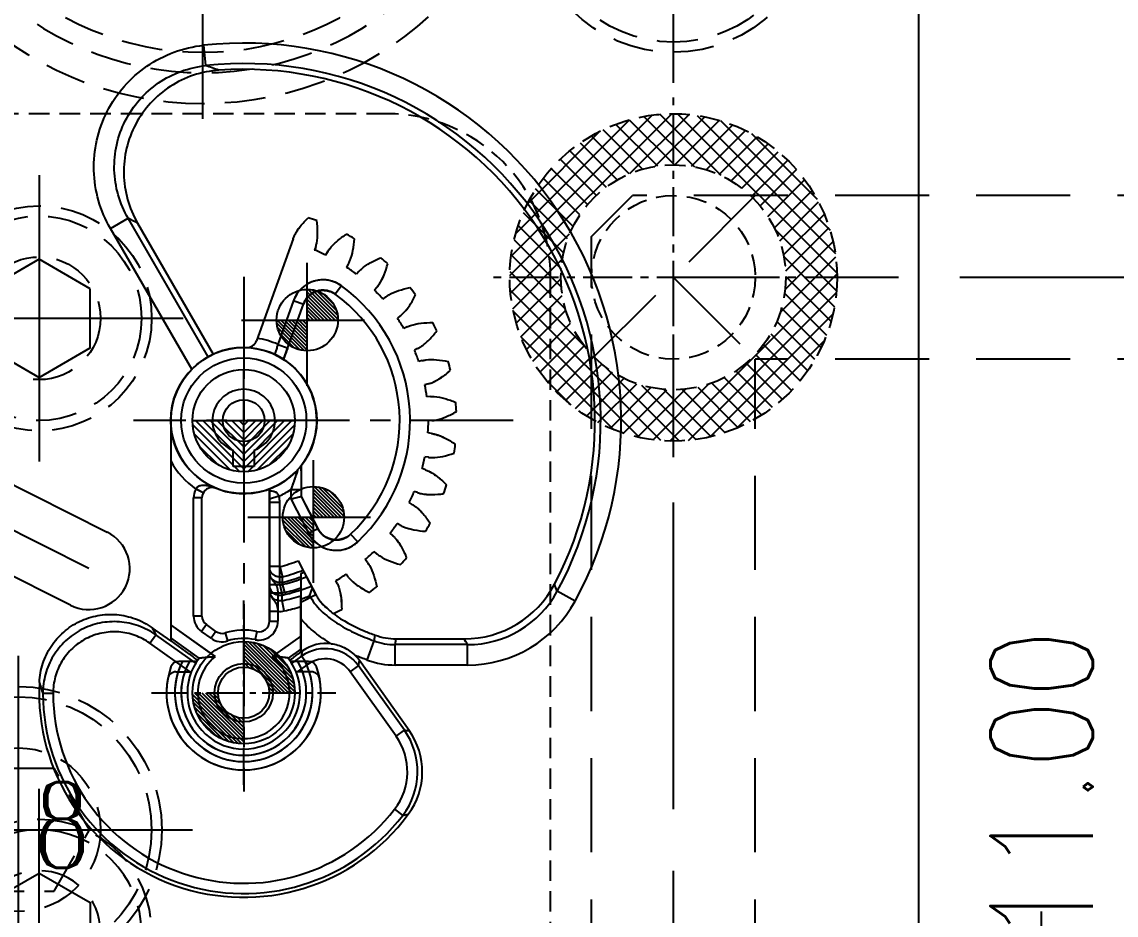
# Model space of a CAD drawing. Header units: millimetres. Extents: x 30214 to 31354, y -22640 to -21834.
# Drawn here: x 30807.9 to 30861.4, y -22112 to -22068.3 of the extents above; entities that cross this region are included whole.
import ezdxf

# ---------------------------------------------------------------- set-up
doc = ezdxf.new("R2010")
doc.units = ezdxf.units.MM
doc.header["$LTSCALE"] = 8
for name, pattern in [('CENTER', [2, 1.25, -0.25, 0.25, -0.25]), ('CENTER2', [1.125, 0.75, -0.125, 0.125, -0.125]), ('HIDDEN', [0.375, 0.25, -0.125]), ('HIDDEN2', [0.1875, 0.125, -0.0625])]:
    doc.linetypes.add(name, pattern=pattern)
doc.layers.get('DEFPOINTS').update_dxf_attribs({"color": 6})
for name, color, linetype in [('Cav-cor', 30, 'Continuous'), ('CL', 1, 'Continuous'), ('PIN', 5, 'Continuous'), ('PRODUCT', 1, 'Continuous'), ('SCREW', 52, 'HIDDEN'), ('SP', 3, 'Continuous'), ('WT', 4, 'Continuous')]:
    doc.layers.add(name, color=color, linetype=linetype)
doc.layers.add('dim', color=3, linetype='Continuous', lineweight=15)
doc.styles.add('ROMANC', font='RomanC.ttf', dxfattribs={"width": 0.8, "height": 7})
doc.styles.get("Standard").update_dxf_attribs({"font": 'txt.shx', "width": 0.8, "bigfont": 'chineset.shx'})
doc.dimstyles.new('副本副本ISO-25', dxfattribs={"dimtxt": 5, "dimasz": 4, "dimexe": 0.1, "dimexo": 0.1, "dimgap": 0.1, "dimtad": 0, "dimzin": 1, "dimdsep": 46, "dimtxsty": 'Standard', "dimcen": 0, "dimclrd": 3, "dimclre": 3, "dimclrt": 3, "dimadec": 1, "dimazin": 0, "dimtfac": 1, "dimtofl": 0, "dimtmove": 0, "dimatfit": 0, "dimfxl": 0, "dimarcsym": 0})

# ---------------------------------------------------------------- blocks, each defined once
blk = doc.blocks.new('20160815.113319')
at = {"layer": 'CL', "color": 6, "linetype": 'CENTER', "ltscale": 0.5}
for p, q in [((0, 7.034), (0, -18.124)), ((13.175, 0), (-5.394, 0))]:
    blk.add_line(p, q, dxfattribs=at)
at = {"layer": 'PRODUCT'}
for p, q in [((2.409, 8.88), (0.62, 3.905)), ((3.521, 8.501), (3.467, 8.334)), ((4.096, 8.24), (4.005, 8.09)), ((5.112, 7.651), (5.027, 7.498)), ((5.624, 7.282), (5.507, 7.153)), ((4.771, 6.588), (4.473, 6.175)), ((6.506, 6.506), (6.393, 6.373)), ((4.473, 6.175), (4.473, 6.173)), ((6.937, 6.045), (6.796, 5.941)), ((2.437, 5.867), (1.667, 3.724)), ((1.946, 2.993), (2.917, 5.693)), ((2.437, 5.867), (2.917, 5.695)), ((7.651, 5.112), (7.513, 5.003)), ((7.983, 4.576), (7.825, 4.501)), ((1.667, 3.724), (2.146, 3.552)), ((8.501, 3.521), (8.345, 3.442)), ((8.722, 2.93), (8.552, 2.888)), ((9.025, 1.795), (8.856, 1.747)), ((9.126, 1.172), (8.952, 1.164)), ((-3.57, 0), (-3.57, -10.763)), ((9.201, 0), (9.027, -0.014)), ((9.18, -0.631), (9.007, -0.605)), ((-0.51, -2.244), (-0.51, -1.442)), ((0.51, -1.442), (0.51, -2.244)), ((9.025, -1.795), (8.851, -1.775)), ((0.51, -2.244), (-0.51, -2.244)), ((2.816, -3.705), (2.816, -2.195)), ((8.88, -2.409), (8.716, -2.35)), ((-1.978, -3.539), (-2.337, -3.344)), ((1.259, -9.81), (1.259, -3.341)), ((1.72, -3.7), (1.259, -3.847)), ((2.305, -3.367), (2.814, -3.367)), ((2.305, -3.367), (2.305, -3.828)), ((2.814, -3.705), (2.816, -3.705)), ((3.619, -5.275), (2.816, -3.705)), ((8.501, -3.521), (8.334, -3.467)), ((-2.04, -3.782), (-2.448, -3.782)), ((-2.448, -9.558), (-2.448, -3.782)), ((-2.04, -9.558), (-2.04, -3.782)), ((1.769, -4.011), (1.259, -4.011)), ((1.769, -7.139), (1.769, -4.011)), ((2.305, -3.828), (3.165, -5.509)), ((8.24, -4.096), (8.09, -4.005)), ((3.165, -5.509), (3.618, -5.277)), ((7.651, -5.112), (7.498, -5.027)), ((5.223, -5.555), (5.224, -5.552)), ((5.572, -5.926), (5.223, -5.555)), ((7.282, -5.624), (7.153, -5.507)), ((6.506, -6.506), (6.373, -6.393)), ((3.521, -8.501), (2.677, -6.851)), ((6.045, -6.937), (5.941, -6.796)), ((1.769, -7.139), (1.259, -7.139)), ((1.769, -7.139), (1.891, -7.633)), ((2.789, -7.469), (2.789, -11.274)), ((2.005, -8.402), (1.887, -7.907)), ((4.576, -7.983), (4.501, -7.825)), ((5.112, -7.651), (5.003, -7.513)), ((1.259, -8.425), (1.667, -8.425)), ((1.667, -8.425), (1.667, -9.81)), ((-2.04, -9.558), (-2.448, -9.558)), ((-1.388, -11.537), (-3.57, -9.986)), ((-1.825, -9.974), (-2.062, -10.306)), ((-1.356, -10.308), (-1.825, -9.974)), ((1.259, -9.81), (1.667, -9.81)), ((-2.17, -11.606), (-3.57, -10.611)), ((-1.592, -10.64), (-2.062, -10.306)), ((-1.356, -10.308), (-1.592, -10.64)), ((-0.909, -10.379), (-0.788, -10.768)), ((0.642, -10.309), (0.556, -10.708)), ((2.789, -10.541), (1.388, -11.537)), ((-3.57, -10.763), (-2.66, -11.41)), ((2.789, -11.166), (2.17, -11.606)), ((2.66, -11.41), (2.851, -11.274)), ((2.789, -11.274), (2.851, -11.274)), ((-2.29, -11.771), (-3.173, -11.771)), ((3.173, -11.771), (2.29, -11.771))]:
    blk.add_line(p, q, dxfattribs=at)
for points in [[(-2.17, -11.606), (-2.171, -11.606), (-2.171, -11.607)], [(2.171, -11.607), (2.171, -11.606), (2.17, -11.606)]]:
    blk.add_lwpolyline(points, dxfattribs=at)
for centre, radius in [((0, 0), 3.57), ((0, 0), 3.06), ((0, 0), 1.02), ((0, -13.301), 1.428)]:
    blk.add_circle(centre, radius, dxfattribs=at)
for centre, radius, start, end in [((0, 0), 10.404, 69.9188, 72.4018), ((0, 0), 10.404, 58.6688, 61.1518), ((0, 0), 9.027, 63.6598, 67.4109), ((0, 0), 9.027, 52.4098, 56.1609), ((0, 0), 10.404, 47.4188, 49.9018), ((0, 0), 8.134, 313.2359, 54.0847), ((0, 0), 10.404, 36.1688, 38.6518), ((0, 0), 7.623, 313.2521, 54.0686), ((0, 0), 9.027, 41.1598, 44.9109), ((0, 0), 9.027, 29.9098, 33.6609), ((0, 0), 10.404, 24.9188, 27.4018), ((0.14, 4.078), 0.51, 268.0324, 340.2197), ((0, 0), 4.08, 65.8913, 80.6408), ((0, 0), 9.027, 18.6598, 22.4109), ((0, 0), 10.404, 13.6688, 16.1518), ((0, 0), 9.027, 7.4098, 11.1609), ((0, 0), 1.53, 289.4712, 250.5288), ((0, 0), 10.404, 2.4188, 4.9018), ((0, 0), 9.027, 356.1598, 359.9109), ((0, 0), 10.404, 351.1688, 353.6518), ((0, 0), 4.08, 208.9549, 235.0568), ((0, 0), 9.027, 344.9098, 348.6609), ((0, 0), 10.404, 339.9188, 342.4018), ((-1.53, -3.782), 0.918, 151.5163, 180), ((-1.53, -3.782), 0.51, 67.9757, 180), ((0, 0), 4.08, 294.9386, 304.398), ((0.749, -4.011), 1.02, 0, 17.7579), ((0, 0), 9.027, 333.6598, 337.4109), ((0, 0), 9.027, 322.4098, 326.1609), ((0, 0), 10.404, 328.6688, 331.1518), ((0, 0), 9.027, 311.1598, 314.9109), ((0, 0), 7.355, 283.9167, 291.3414), ((0, 0), 10.404, 317.4188, 319.9018), ((0, 0), 7.864, 283.9166, 291.7155), ((0, 0), 7.973, 290.4761, 291.7889), ((0, 0), 8.129, 283.4239, 290.065), ((0, 0), 9.027, 299.9098, 303.6609), ((0, 0), 8.638, 283.4239, 288.8358), ((0, 0), 10.404, 306.1688, 308.6518), ((-1.53, -9.558), 0.918, 180, 234.5954), ((-1.53, -9.558), 0.51, 180, 234.5954), ((0, 0), 10.404, 294.9188, 297.4018), ((0.749, -9.81), 0.918, 257.8905, 0), ((0.749, -9.81), 0.51, 257.8905, 0), ((-1.06, -9.892), 0.918, 234.5954, 287.2758), ((-1.06, -9.892), 0.51, 234.5954, 287.2758), ((0, -13.301), 3.06, 77.8905, 107.2758), ((0, -13.301), 2.652, 77.8905, 107.2758), ((0, -13.301), 2.754, 142.0366, 37.9634), ((0, -13.301), 2.244, 128.1934, 51.8066), ((0, -13.301), 3.774, 160.5288, 19.4712), ((-3.173, -12.179), 0.408, 90, 160.5288), ((0, -13.301), 3.366, 152.9639, 27.0361), ((0, -13.301), 3.06, 149.9989, 30.0003), ((3.173, -12.179), 0.408, 19.4712, 90)]:
    blk.add_arc(centre, radius, start, end, dxfattribs=at)
for points, start_tangent, end_tangent in [([(2.409, 8.88), (2.478, 9.044), (2.765, 9.491), (3.146, 9.917)], (0.338414, 0.940997), (0.710817, 0.703377)), ([(3.521, 8.501), (3.567, 8.672), (3.613, 9.201), (3.572, 9.772)], (0.307341, 0.951599), (-0.132639, 0.991164)), ([(4.096, 8.24), (4.194, 8.387), (4.563, 8.769), (5.02, 9.113)], (0.515491, 0.856895), (0.834381, 0.551188)), ([(5.112, 7.651), (5.19, 7.81), (5.339, 8.32), (5.41, 8.887)], (0.487084, 0.873355), (0.063276, 0.997996)), ([(5.624, 7.282), (5.75, 7.407), (6.186, 7.711), (6.701, 7.958)], (0.672758, 0.739863), (0.92588, 0.377817)), ([(6.506, 6.506), (6.614, 6.647), (6.86, 7.118), (7.04, 7.661)], (0.648108, 0.761549), (0.25676, 0.966475)), ([(4.771, 6.588), (4.646, 6.669), (4.485, 6.751), (4.29, 6.821), (4.068, 6.866), (3.826, 6.878), (3.576, 6.849), (3.331, 6.779), (3.102, 6.669), (2.899, 6.526), (2.729, 6.362), (2.597, 6.188), (2.502, 6.02), (2.437, 5.867)], (-0.809887, 0.586586), (-0.338409, -0.940999)), ([(6.937, 6.045), (7.085, 6.143), (7.572, 6.356), (8.125, 6.498)], (0.804171, 0.594398), (0.981798, 0.189927)), ([(4.473, 6.175), (4.389, 6.23), (4.281, 6.285), (4.152, 6.332), (4.003, 6.362), (3.842, 6.37), (3.675, 6.351), (3.512, 6.304), (3.359, 6.231), (3.224, 6.135), (3.111, 6.025), (3.023, 5.91), (2.959, 5.797), (2.917, 5.695)], (-0.808825, 0.58805), (-0.336709, -0.941609)), ([(2.917, 5.693), (3.021, 5.902), (3.172, 6.085), (3.358, 6.226), (3.575, 6.322), (3.809, 6.365), (4.043, 6.353), (4.27, 6.287), (4.473, 6.173)], (0.338414, 0.940997), (0.80972, -0.586816)), ([(7.651, 5.112), (7.784, 5.229), (8.117, 5.643), (8.399, 6.14)], (0.784225, 0.620476), (0.440376, 0.897813)), ([(2.917, 5.695), (2.917, 5.693)], (0.294912, -0.955524), (0.294777, -0.955566)), ([(7.983, 4.576), (8.147, 4.643), (8.666, 4.756), (9.237, 4.788)], (0.90468, 0.426091), (0.999986, -0.005262)), ([(8.501, 3.521), (8.654, 3.61), (9.061, 3.951), (9.435, 4.384)], (0.890205, 0.455559), (0.607069, 0.794649)), ([(1.667, 3.724), (1.64, 3.631), (1.611, 3.534), (1.581, 3.441), (1.553, 3.363), (1.529, 3.304), (1.509, 3.267), (1.494, 3.25), (1.483, 3.247)], (-0.267224, -0.963634), (-0.909629, 0.415422)), ([(2.146, 3.552), (2.079, 3.37), (2.008, 3.181), (1.937, 2.999)], (-0.338446, -0.940986), (-0.373109, -0.927787)), ([(8.722, 2.93), (8.896, 2.964), (9.427, 2.974), (9.993, 2.894)], (0.970423, 0.241409), (0.979745, -0.200248)), ([(9.025, 1.795), (9.192, 1.852), (9.658, 2.108), (10.109, 2.459)], (0.961976, 0.273135), (0.750433, 0.660947)), ([(9.126, 1.172), (9.304, 1.172), (9.827, 1.078), (10.366, 0.889)], (0.998874, 0.047451), (0.921853, -0.387539)), ([(9.201, 0), (9.377, 0.023), (9.884, 0.183), (10.395, 0.439)], (0.996778, 0.080215), (0.864958, 0.501845)), ([(9.18, -0.631), (9.354, -0.666), (9.848, -0.86), (10.34, -1.15)], (0.988938, -0.148332), (0.828535, -0.559937)), ([(9.025, -1.795), (9.201, -1.807), (9.73, -1.749), (10.281, -1.597)], (0.993274, -0.115788), (0.946243, 0.323457)), ([(2.627, -2.418), (2.631, -2.421), (2.624, -2.453), (2.605, -2.514), (2.576, -2.603), (2.536, -2.719), (2.487, -2.857), (2.43, -3.017), (2.366, -3.194), (2.305, -3.367)], (0.676695, 0.736263), (-0.333162, -0.94287)), ([(2.787, -2.231), (2.794, -2.348), (2.8, -2.496), (2.806, -2.675), (2.81, -2.886), (2.813, -3.125), (2.814, -3.367)], (0.070271, -0.997528), (-0.000048, -1)), ([(8.88, -2.409), (9.044, -2.478), (9.491, -2.765), (9.917, -3.146)], (0.940997, -0.338414), (0.703377, -0.710817)), ([(-2.337, -3.344), (-2.291, -3.271), (-2.223, -3.214), (-2.138, -3.177), (-2.038, -3.158), (-1.923, -3.157), (-1.795, -3.172), (-1.655, -3.203), (-1.503, -3.249), (-1.339, -3.309)], (0.394253, 0.919002), (0.927043, -0.374956)), ([(1.72, -3.7), (1.694, -3.625), (1.645, -3.561), (1.576, -3.512), (1.487, -3.476), (1.38, -3.455), (1.259, -3.446)], (-0.188308, 0.98211), (-0.999776, 0.021181)), ([(2.305, -3.828), (2.455, -3.792), (2.593, -3.759), (2.706, -3.732), (2.782, -3.713), (2.814, -3.705)], (0.972164, 0.234302), (0.972164, 0.234302)), ([(8.501, -3.521), (8.672, -3.567), (9.201, -3.613), (9.772, -3.572)], (0.951599, -0.307341), (0.991164, 0.132639)), ([(8.24, -4.096), (8.387, -4.194), (8.769, -4.563), (9.113, -5.02)], (0.856895, -0.515491), (0.551188, -0.834381)), ([(3.618, -5.277), (3.619, -5.275)], (0.170753, 0.985314), (0.170614, 0.985338)), ([(3.618, -5.277), (3.668, -5.364), (3.739, -5.461), (3.833, -5.562), (3.952, -5.656), (4.092, -5.737), (4.249, -5.795), (4.416, -5.828), (4.585, -5.832), (4.749, -5.808), (4.9, -5.761), (5.03, -5.698), (5.139, -5.626), (5.223, -5.555)], (0.453949, -0.891028), (0.727299, 0.686321)), ([(5.224, -5.552), (5.035, -5.692), (4.818, -5.787), (4.586, -5.828), (4.348, -5.814), (4.12, -5.746), (3.918, -5.628), (3.748, -5.468), (3.619, -5.275)], (-0.728346, -0.685209), (-0.455559, 0.890205)), ([(7.651, -5.112), (7.81, -5.19), (8.32, -5.339), (8.887, -5.41)], (0.873355, -0.487084), (0.997996, -0.063276)), ([(3.165, -5.509), (3.24, -5.639), (3.346, -5.785), (3.487, -5.935), (3.665, -6.076), (3.875, -6.196), (4.111, -6.284), (4.361, -6.333), (4.616, -6.339), (4.861, -6.304), (5.087, -6.234), (5.283, -6.14), (5.445, -6.033), (5.572, -5.926)], (0.455561, -0.890205), (0.728536, 0.685007)), ([(7.282, -5.624), (7.407, -5.75), (7.711, -6.186), (7.958, -6.701)], (0.739863, -0.672758), (0.377817, -0.92588)), ([(6.045, -6.937), (6.143, -7.085), (6.356, -7.572), (6.498, -8.125)], (0.594398, -0.804171), (0.189927, -0.981798)), ([(6.506, -6.506), (6.647, -6.614), (7.118, -6.86), (7.661, -7.04)], (0.761549, -0.648108), (0.966475, -0.25676)), ([(1.891, -7.633), (1.739, -7.647), (1.588, -7.615), (1.455, -7.54), (1.349, -7.428), (1.282, -7.291), (1.259, -7.139)], (-0.97081, -0.23985), (0, 1)), ([(1.259, -7.409), (1.284, -7.577), (1.355, -7.734), (1.45, -7.86), (1.535, -7.961), (1.595, -8.061), (1.632, -8.172), (1.654, -8.296), (1.667, -8.425)], (0.000003, -1), (0.078968, -0.996877)), ([(1.887, -7.907), (1.831, -7.917), (1.765, -7.921), (1.693, -7.915), (1.617, -7.898), (1.541, -7.867), (1.468, -7.822), (1.403, -7.766), (1.349, -7.699), (1.307, -7.625), (1.279, -7.549), (1.264, -7.478), (1.259, -7.409)], (-0.972527, -0.23279), (-0.000003, 1)), ([(1.887, -7.907), (1.889, -7.816), (1.89, -7.725), (1.891, -7.633)], (0.015037, 0.999887), (0.016099, 0.99987)), ([(4.576, -7.983), (4.643, -8.147), (4.756, -8.666), (4.788, -9.237)], (0.426091, -0.90468), (-0.005262, -0.999986)), ([(5.112, -7.651), (5.229, -7.784), (5.643, -8.117), (6.14, -8.399)], (0.620476, -0.784225), (0.897813, -0.440376)), ([(2.005, -8.402), (1.906, -8.421), (1.792, -8.43), (1.667, -8.425)], (-0.972679, -0.232154), (-0.994972, 0.100155)), ([(3.521, -8.501), (3.61, -8.654), (3.951, -9.061), (4.384, -9.435)], (0.455559, -0.890205), (0.794649, -0.607069)), ([(-2.26, -11.727), (-2.276, -11.706), (-2.331, -11.658), (-2.419, -11.588), (-2.533, -11.502), (-2.66, -11.41)], (0.571409, 0.820665), (-0.815081, 0.579347)), ([(-2.17, -11.606), (-2.13, -11.6), (-2.046, -11.589), (-1.934, -11.575), (-1.805, -11.562), (-1.667, -11.551), (-1.526, -11.542), (-1.388, -11.537)], (0.996992, -0.077511), (0.999825, 0.018727)), ([(2.17, -11.606), (2.13, -11.6), (2.046, -11.589), (1.934, -11.575), (1.805, -11.562), (1.667, -11.551), (1.526, -11.542), (1.388, -11.537)], (-0.996992, -0.077511), (-0.999825, 0.018727)), ([(2.66, -11.41), (2.533, -11.502), (2.419, -11.588), (2.331, -11.658), (2.276, -11.706), (2.259, -11.725)], (-0.815081, -0.579347), (0.194635, -0.980876)), ([(2.259, -11.725), (2.26, -11.727)], (0.194635, -0.980876), (0.571409, -0.820665))]:
    blk.add_spline(points, degree=3, dxfattribs=dict(at, start_tangent=start_tangent, end_tangent=end_tangent))
blk = doc.blocks.new('cb_8')
at = {"linetype": 'HIDDEN'}
blk.add_circle((0, 0), 7, dxfattribs=at)
at = {"layer": 'SCREW', "linetype": 'CENTER2', "ltscale": 5}
for p, q in [((0, -8.5), (0, 8.5)), ((-8.5, 0), (8.5, 0))]:
    blk.add_line(p, q, dxfattribs=at)
at = {"layer": 'SCREW'}
blk.add_lwpolyline([(-1.732, 3), (-3.464, 0), (-1.732, -3), (1.732, -3), (3.464, 0), (1.732, 3)], close=True, dxfattribs=at)
for radius in [6.5, 4]:
    blk.add_circle((0, 0), radius, dxfattribs=at)
at = {"layer": 'dim', "style": 'ROMANC', "width": 0.8}
blk.add_text('M 8', height=4.1865, dxfattribs=at).set_placement((-5.202, -1.858))
blk = doc.blocks.new('20100512.182342')
at = {"linetype": 'HIDDEN'}
blk.add_circle((0, 0), 5.5, dxfattribs=at)
at = {"layer": 'SCREW', "linetype": 'CENTER', "ltscale": 5}
for p, q in [((0, -7.042), (0, 7.042)), ((-7, 0), (7, 0))]:
    blk.add_line(p, q, dxfattribs=at)
at = {"layer": 'SCREW', "linetype": 'Continuous'}
blk.add_lwpolyline([(-1.443, 2.5), (-2.887, 0), (-1.443, -2.5), (1.443, -2.5), (2.887, 0), (1.443, 2.5)], close=True, dxfattribs=at)
at = {"layer": 'SCREW'}
for radius in [5, 3]:
    blk.add_circle((0, 0), radius, dxfattribs=at)
blk = doc.blocks.new('20160826.095208')
at = {"layer": 'SP', "linetype": 'CENTER'}
for p, q in [((0, -17.25), (0, 17.25)), ((-17.25, 0), (17.25, 0))]:
    blk.add_line(p, q, dxfattribs=at)
at = {"layer": 'SP', "linetype": 'HIDDEN'}
for radius in [16.5, 15, 14]:
    blk.add_circle((0, 0), radius, dxfattribs=at)
at = {"layer": 'SP'}
for s, p in [('S', (-5.456, 1.995)), ('P', (3.888, -6.392))]:
    blk.add_text(s, height=4.111, dxfattribs=at).set_placement(p)
at = {"layer": 'SP', "color": 6, "insert": (-1.275, -8.844), "char_height": 3.2812, "attachment_point": 5}
blk.add_mtext('Ø30.00', dxfattribs=at)
blk = doc.blocks.new('20150513.114820')
at = {"layer": 'WT', "linetype": 'Continuous'}
h = blk.add_hatch(dxfattribs=at)
h.set_pattern_fill('ANSI37', color=125, scale=5, angle=270, style=0)
h.set_pattern_definition([(315, (23425.0146, -23957.4168), (0.441941738, 0.441941738), []), (45, (23425.0146, -23957.4168), (-0.441941738, 0.441941738), [])])
h.paths.add_polyline_path([(8, 0), (5.5, 0, 1), (-5.5, 0), (-8, 0, -1)])
h.paths.add_polyline_path([(-8, 0), (-5.5, 0, 0.414214), (0, -5.5, 0.414214), (5.5, 0), (8, 0, -0.414214), (0, -8, -0.414214)])
at = {"layer": 'WT', "color": 125, "linetype": 'CENTER2', "ltscale": 0.4}
for p, q in [((0, 8.788), (0, -8.788)), ((8.788, 0), (-8.788, 0))]:
    blk.add_line(p, q, dxfattribs=at)
at = {"layer": 'WT', "color": 125, "linetype": 'HIDDEN2'}
for radius in [8, 5.5, 4]:
    blk.add_circle((0, 0), radius, dxfattribs=at)
blk = doc.blocks.new('*D27499')
at = {"layer": 'DEFPOINTS', "color": 0}
for p in [(30851.766, -22119.813), (30857.763, -22119.813), (30843.766, -22130.813)]:
    blk.add_point(p, dxfattribs=at)
at = {"layer": 'dim', "color": 3, "lineweight": -2}
for p, q in [((30857.763, -22115.813), (30857.763, -22111.813)), ((30851.866, -22119.813), (30857.863, -22119.813)), ((30843.866, -22130.813), (30857.863, -22130.813)), ((30857.763, -22134.813), (30857.763, -22138.813))]:
    blk.add_line(p, q, dxfattribs=at)
at = {"layer": 'dim', "color": 3}
for points in [[(30857.096, -22115.813), (30858.429, -22115.813), (30857.763, -22119.813)], [(30858.429, -22134.813), (30857.096, -22134.813), (30857.763, -22130.813)]]:
    blk.add_solid(points, dxfattribs=at)
at = {"layer": 'dim', "color": 3, "insert": (30857.763, -22105.713), "char_height": 5, "attachment_point": 5, "rotation": 90}
blk.add_mtext('11.00', dxfattribs=at)

msp = doc.modelspace()

# ---------------------------------------------------------------- hatches: boundary and pattern name
at = {"layer": 'PIN', "linetype": 'Continuous'}
h = msp.add_hatch(dxfattribs=at)
h.set_pattern_fill('ANSI31', color=3, angle=90, style=0)
h.set_pattern_definition([(135, (31027.15472, -22097.13964), (-0.08838835, -0.08838835), [])])
h.paths.add_polyline_path([(30821.873, -22082.9), (30820.373, -22082.9, 0.414214), (30821.873, -22084.4)])
h.paths.add_polyline_path([(30821.873, -22081.4), (30821.873, -22082.9), (30823.373, -22082.9, 0.414214)])
h = msp.add_hatch(dxfattribs=at)
h.set_pattern_fill('ANSI31', color=4, scale=2, angle=90, style=0)
h.set_pattern_definition([(135, (31024.04823, -22102.05306), (-0.1767767, -0.1767767), [])])
h.paths.add_polyline_path([(30818.766, -22087.813), (30816.266, -22087.813, 0.414214), (30818.766, -22090.313)])
h = msp.add_hatch(dxfattribs=at)
h.set_pattern_fill('ANSI31', color=4, scale=2, angle=90, style=0)
h.set_pattern_definition([(45, (30613.48418, -22102.05306), (0.1767767, -0.1767767), [])])
h.paths.add_polyline_path([(30818.766, -22087.813), (30821.266, -22087.813, -0.414214), (30818.766, -22090.313)])
h = msp.add_hatch(dxfattribs=at)
h.set_pattern_fill('ANSI31', color=3, angle=90, style=0)
h.set_pattern_definition([(135, (31027.45457, -22106.7753), (-0.08838835, -0.08838835), [])])
h.paths.add_polyline_path([(30822.173, -22092.536), (30820.673, -22092.536, 0.414214), (30822.173, -22094.036)])
h.paths.add_polyline_path([(30822.173, -22091.036), (30822.173, -22092.536), (30823.673, -22092.536, 0.414214)])
h = msp.add_hatch(dxfattribs=at)
h.set_pattern_fill('ANSI31', color=135, angle=90, style=0)
h.set_pattern_definition([(135, (30584.05701, -22406.74266), (-0.088388348, -0.088388348), [])])
h.paths.add_polyline_path([(30818.766, -22098.614), (30818.766, -22099.864, -0.414214), (30820.016, -22101.114), (30821.266, -22101.114, 0.414214)])
h.paths.add_polyline_path([(30818.766, -22103.614), (30818.766, -22102.364, -0.414214), (30817.516, -22101.114), (30816.266, -22101.114, 0.414214)])

# ---------------------------------------------------------------- linework, layer by layer
at = {"linetype": 'HIDDEN2'}
msp.add_lwpolyline([(30791.766, -22122.813), (30825.766, -22122.813, 0.414214), (30833.766, -22114.813), (30833.766, -22080.813, 0.414214), (30825.766, -22072.813), (30791.766, -22072.813, 0.414214), (30783.766, -22080.813), (30783.766, -22114.813, 0.414214)], format="xyb", close=True, dxfattribs=at)
at = {"layer": 'Cav-cor', "color": 241}
for p, q in [((30851.766, -22122.813), (30851.766, -22058.813)), ((30816.799, -22069.47), (30816.906, -22070.462)), ((30812.249, -22078.423), (30813.114, -22077.924)), ((30817.024, -22084.697), (30813.114, -22077.924)), ((30816.224, -22085.307), (30812.249, -22078.423)), ((30813.579, -22078.165), (30817.276, -22084.569)), ((30821.176, -22078.933), (30819.386, -22083.908)), ((30822.287, -22079.312), (30822.234, -22079.479)), ((30822.862, -22079.574), (30822.771, -22079.724)), ((30823.878, -22080.163), (30823.793, -22080.315)), ((30824.391, -22080.531), (30824.273, -22080.66)), ((30823.537, -22081.226), (30823.239, -22081.638)), ((30825.273, -22081.307), (30825.159, -22081.44)), ((30823.239, -22081.638), (30823.24, -22081.641)), ((30825.703, -22081.768), (30825.562, -22081.872)), ((30821.203, -22081.946), (30820.433, -22084.089)), ((30820.712, -22084.821), (30821.683, -22082.121)), ((30821.203, -22081.946), (30821.683, -22082.118)), ((30826.417, -22082.701), (30826.28, -22082.81)), ((30826.749, -22083.238), (30826.591, -22083.312)), ((30820.433, -22084.089), (30820.912, -22084.262)), ((30827.267, -22084.292), (30827.111, -22084.372)), ((30827.489, -22084.883), (30827.319, -22084.925)), ((30827.791, -22086.018), (30827.622, -22086.066)), ((30827.893, -22086.641), (30827.718, -22086.649)), ((30815.196, -22087.813), (30815.196, -22098.577)), ((30827.968, -22087.813), (30827.793, -22087.827)), ((30802.916, -22088.65), (30812.094, -22093.263)), ((30827.946, -22088.444), (30827.773, -22088.418)), ((30818.256, -22090.057), (30818.256, -22089.256)), ((30819.276, -22089.256), (30819.276, -22090.057)), ((30827.791, -22089.608), (30827.617, -22089.588)), ((30819.276, -22090.057), (30818.256, -22090.057)), ((30821.582, -22091.518), (30821.582, -22090.008)), ((30827.647, -22090.223), (30827.482, -22090.163)), ((30811.196, -22095.05), (30802.766, -22090.813)), ((30816.788, -22091.352), (30816.429, -22091.158)), ((30820.025, -22091.154), (30820.025, -22097.624)), ((30821.071, -22091.18), (30821.58, -22091.18)), ((30821.071, -22091.18), (30821.071, -22091.641)), ((30827.267, -22091.335), (30827.101, -22091.281)), ((30816.726, -22091.596), (30816.318, -22091.596)), ((30816.318, -22097.371), (30816.318, -22091.596)), ((30816.726, -22097.371), (30816.726, -22091.596)), ((30820.487, -22091.513), (30820.025, -22091.661)), ((30820.535, -22091.824), (30820.025, -22091.824)), ((30820.535, -22095.849), (30820.535, -22091.824)), ((30821.071, -22091.641), (30821.58, -22091.519)), ((30821.071, -22091.641), (30821.931, -22093.322)), ((30821.58, -22091.519), (30821.582, -22091.518)), ((30821.58, -22091.519), (30822.385, -22093.09)), ((30827.006, -22091.909), (30826.856, -22091.819)), ((30826.417, -22092.925), (30826.264, -22092.84)), ((30810.298, -22096.837), (30802.828, -22093.083)), ((30821.931, -22093.322), (30822.385, -22093.09)), ((30823.989, -22093.368), (30823.99, -22093.366)), ((30824.338, -22093.739), (30823.989, -22093.368)), ((30826.049, -22093.438), (30825.919, -22093.32)), ((30824.811, -22094.75), (30824.707, -22094.61)), ((30825.273, -22094.32), (30825.139, -22094.206)), ((30821.842, -22095.444), (30822.287, -22096.314)), ((30823.342, -22095.796), (30823.267, -22095.638)), ((30823.878, -22095.464), (30823.77, -22095.327)), ((30820.535, -22095.849), (30820.025, -22095.849)), ((30820.535, -22095.849), (30820.645, -22096.346)), ((30834.969, -22096.636), (30834.092, -22096.158)), ((30820.641, -22096.618), (30820.645, -22096.346)), ((30820.747, -22097.116), (30820.641, -22096.618)), ((30821.555, -22096.689), (30822.287, -22096.314)), ((30821.555, -22099.132), (30821.555, -22096.372)), ((30822.037, -22096.443), (30821.99, -22096.352)), ((30820.025, -22097.133), (30820.433, -22097.133)), ((30820.433, -22097.133), (30820.433, -22097.624)), ((30817.379, -22099.351), (30815.196, -22097.799)), ((30816.726, -22097.371), (30816.318, -22097.371)), ((30816.941, -22097.787), (30816.704, -22098.12)), ((30817.411, -22098.121), (30816.941, -22097.787)), ((30820.025, -22097.624), (30820.433, -22097.624)), ((30814.182, -22098.695), (30814.471, -22098.288)), ((30815.196, -22098.577), (30814.295, -22097.936)), ((30816.419, -22099.673), (30814.471, -22098.288)), ((30816.596, -22099.419), (30815.196, -22098.424)), ((30817.174, -22098.453), (30816.704, -22098.12)), ((30817.411, -22098.121), (30817.174, -22098.453)), ((30817.857, -22098.192), (30817.979, -22098.582)), ((30819.408, -22098.122), (30819.323, -22098.521)), ((30821.555, -22098.354), (30820.154, -22099.351)), ((30825.148, -22098.583), (30825.191, -22098.298)), ((30816.15, -22100.094), (30814.182, -22098.695)), ((30824.807, -22099.521), (30825.148, -22098.583)), ((30826.173, -22098.764), (30826.225, -22098.482)), ((30829.707, -22098.764), (30826.173, -22098.764)), ((30826.173, -22099.762), (30826.173, -22098.764)), ((30826.225, -22098.482), (30829.538, -22098.482)), ((30829.707, -22099.762), (30829.707, -22098.764)), ((30816.595, -22099.42), (30816.595, -22099.42)), ((30821.555, -22098.979), (30820.936, -22099.419)), ((30820.937, -22099.42), (30820.937, -22099.42)), ((30821.595, -22099.33), (30821.113, -22099.673)), ((30821.638, -22099.073), (30821.555, -22099.132)), ((30821.595, -22099.33), (30821.638, -22099.073)), ((30821.884, -22099.737), (30821.595, -22099.33)), ((30821.884, -22099.737), (30821.382, -22100.094)), ((30823.973, -22100.091), (30824.38, -22099.801)), ((30824.38, -22099.801), (30824.423, -22099.544)), ((30826.618, -22102.951), (30824.38, -22099.801)), ((30826.847, -22102.954), (30824.423, -22099.544)), ((30829.707, -22099.762), (30826.173, -22099.762)), ((30815.456, -22100.094), (30816.208, -22100.094)), ((30822.076, -22100.094), (30821.324, -22100.094)), ((30826.211, -22103.24), (30823.973, -22100.091)), ((30809.45, -22101.148), (30808.951, -22101.149)), ((30826.211, -22103.24), (30826.618, -22102.951)), ((30826.141, -22106.806), (30826.536, -22107.111))]:
    msp.add_line(p, q, dxfattribs=at)
for centre, radius in [((30818.766, -22087.813), 3.06), ((30818.766, -22087.813), 1.02), ((30818.766, -22101.114), 1.428)]:
    msp.add_circle(centre, radius, dxfattribs=at)
for centre, radius, start, end in [((30818.766, -22087.813), 18.449, 331.4313, 96.1207), ((30818.766, -22087.813), 17.45, 331.4313, 96.1207), ((30804.971, -22105.519), 37.032, 70.1458, 71.2001), ((30818.766, -22087.813), 17.169, 332.2161, 94.0671), ((30799.847, -22104.032), 29.286, 62.0372, 63.0618), ((30818.766, -22087.813), 10.404, 69.9188, 72.4018), ((30818.766, -22087.813), 10.404, 58.6688, 61.1518), ((30818.766, -22087.813), 9.027, 63.6598, 67.4109), ((30818.766, -22087.813), 10.404, 47.4188, 49.9018), ((30818.766, -22087.813), 9.027, 52.4098, 56.1609), ((30822.641, -22082.461), 1.527, 54.0236, 160.2809), ((30818.766, -22087.813), 8.134, 313.2359, 54.0847), ((30822.642, -22082.464), 1.018, 54.007, 160.2814), ((30818.766, -22087.813), 7.623, 313.2521, 54.0686), ((30818.766, -22087.813), 9.027, 41.1598, 44.9109), ((30818.766, -22087.813), 10.404, 36.1688, 38.6518), ((30818.766, -22087.813), 9.027, 29.9098, 33.6609), ((30818.766, -22087.813), 10.404, 24.9188, 27.4018), ((30818.906, -22083.736), 0.51, 268.0324, 340.2197), ((30818.766, -22087.813), 4.08, 65.8913, 80.6408), ((30818.766, -22087.813), 3.57, 57.1486, 321.3158), ((30818.766, -22087.813), 9.027, 18.6598, 22.4109), ((30818.766, -22087.813), 3.57, 322.0639, 56.9634), ((30818.766, -22087.813), 10.404, 13.6688, 16.1518), ((30818.766, -22087.813), 9.027, 7.4098, 11.1609), ((30818.766, -22087.813), 1.53, 289.4712, 250.5288), ((30818.766, -22087.813), 10.404, 2.4188, 4.9018), ((30818.766, -22087.813), 9.027, 356.1598, 359.9109), ((30818.766, -22087.813), 10.404, 351.1688, 353.6518), ((30818.766, -22087.813), 4.08, 208.9549, 235.0568), ((30818.766, -22087.813), 9.027, 344.9098, 348.6609), ((30817.236, -22091.596), 0.918, 151.5163, 180), ((30817.236, -22091.596), 0.51, 67.9757, 180), ((30818.766, -22087.813), 4.08, 294.9386, 304.398), ((30818.766, -22087.813), 9.027, 333.6598, 337.4109), ((30818.766, -22087.813), 10.404, 339.9188, 342.4018), ((30819.515, -22091.824), 1.02, 0, 17.7579), ((30818.766, -22087.813), 9.027, 322.4098, 326.1609), ((30818.766, -22087.813), 10.404, 328.6688, 331.1518), ((30811.196, -22095.05), 2, 243.3189, 63.3189), ((30823.291, -22092.628), 1.527, 207.0397, 313.2971), ((30823.292, -22092.625), 1.018, 207.0393, 313.3136), ((30818.766, -22087.813), 9.027, 311.1598, 314.9109), ((30818.766, -22087.813), 10.404, 317.4188, 319.9018), ((30818.766, -22087.813), 8.228, 282.4153, 291.954), ((30818.766, -22087.813), 9.027, 299.9098, 303.6609), ((30820.535, -22095.848), 0.51, 196.8658, 248.154), ((30818.766, -22087.813), 8.737, 282.4154, 292.2548), ((30797.032, -22086.716), 26.754, 338.8899, 339.7044), ((30818.766, -22087.813), 10.404, 306.1688, 308.6518), ((30829.538, -22093.49), 4.992, 269.9941, 332.2219), ((30829.709, -22093.774), 4.989, 269.973, 331.4583), ((30711.486, -22144.853), 131.922, 21.66117, 21.82111), ((30818.766, -22087.813), 9.002, 282.0225, 288.0485), ((30829.707, -22093.771), 5.991, 269.9951, 331.4361), ((30820.535, -22096.113), 1.025, 264.3061, 281.9687), ((30818.766, -22087.813), 9.511, 282.0225, 287.0515), ((30818.766, -22087.813), 10.404, 294.9188, 297.4018), ((30817.236, -22097.371), 0.918, 180, 234.5954), ((30817.236, -22097.371), 0.51, 180, 234.5954), ((30819.515, -22097.624), 0.918, 257.8905, 0), ((30819.515, -22097.624), 0.51, 257.8905, 0), ((30827.333, -22091.622), 14.487, 205.8397, 207.3978), ((30817.706, -22097.705), 0.51, 234.5954, 287.2758), ((30818.766, -22101.114), 3.06, 77.8905, 107.2758), ((30826.225, -22095.486), 2.996, 249.8022, 269.9994), ((30817.706, -22097.705), 0.918, 234.5954, 287.2758), ((30818.766, -22101.114), 2.652, 77.8905, 107.2758), ((30822.752, -22100.96), 1.998, 35.4299, 125.3793), ((30822.796, -22100.7), 1.997, 82.7521, 125.425), ((30826.177, -22095.748), 3.016, 250.0657, 269.9342), ((30788.485, -22123.254), 47.948, 30.7146, 31.107), ((30818.766, -22101.114), 2.754, 142.0366, 37.9634), ((30818.766, -22101.114), 2.244, 128.1934, 51.8066), ((30822.752, -22100.957), 1.497, 35.3765, 125.4327), ((30822.793, -22100.701), 1.999, 35.3877, 44.8964), ((30826.173, -22095.766), 3.996, 250.0026, 269.9965), ((30818.766, -22101.114), 3.774, 169.5243, 10.4757), ((30815.456, -22100.502), 0.408, 90, 169.5243), ((30818.766, -22101.114), 3.366, 162.7566, 17.2471), ((30818.766, -22101.114), 3.06, 160.5282, 19.4716), ((30822.076, -22100.502), 0.408, 10.4757, 90), ((30818.766, -22101.114), 10, 177.0985, 323.5492), ((30826.242, -22095.361), 18.234, 196.7227, 198.5089), ((30818.766, -22101.114), 9.815, 180.2064, 322.3395), ((30818.766, -22101.114), 9.316, 180.2064, 322.3395), ((30823.771, -22104.976), 2.995, 322.3269, 35.4171), ((30823.769, -22104.976), 3.496, 322.3461, 35.398), ((30827.045, -22081.257), 21.698, 268.8741, 269.479), ((30824, -22104.979), 3.494, 323.5359, 35.4177), ((30815.733, -22053.273), 54.912, 281.3461, 281.6373)]:
    msp.add_arc(centre, radius, start, end, dxfattribs=at)
for points, knots in [([(30812.249, -22078.423), (30812.001, -22077.994), (30811.611, -22077.072), (30811.383, -22075.589), (30811.527, -22074.095), (30812.036, -22072.682), (30812.877, -22071.438), (30813.999, -22070.441), (30815.331, -22069.751), (30816.307, -22069.522), (30816.799, -22069.47)], [0, 0, 0, 0, 0.124954, 0.249933, 0.374943, 0.499985, 0.625033, 0.750052, 0.87504, 1, 1, 1, 1]), ([(30813.114, -22077.924), (30812.907, -22077.567), (30812.581, -22076.798), (30812.39, -22075.562), (30812.509, -22074.316), (30812.932, -22073.138), (30813.634, -22072.101), (30814.571, -22071.27), (30815.682, -22070.696), (30816.495, -22070.506), (30816.906, -22070.462)], [0, 0, 0, 0, 0.124948, 0.249926, 0.374938, 0.499985, 0.625038, 0.75006, 0.875046, 1, 1, 1, 1]), ([(30817.549, -22070.688), (30817.13, -22070.718), (30816.295, -22070.884), (30815.148, -22071.436), (30814.175, -22072.259), (30813.44, -22073.299), (30812.99, -22074.491), (30812.854, -22075.758), (30813.039, -22077.017), (30813.368, -22077.801), (30813.579, -22078.165)], [0, 0, 0, 0, 0.125005, 0.250001, 0.374999, 0.5, 0.625001, 0.75, 0.874995, 1, 1, 1, 1]), ([(30821.176, -22078.933), (30821.196, -22078.876), (30821.292, -22078.648), (30821.534, -22078.299), (30821.777, -22078.03), (30821.912, -22077.896)], [0, 0, 0, 0, 0.12946, 0.542825, 1, 1, 1, 1]), ([(30822.287, -22079.312), (30822.306, -22079.255), (30822.369, -22079.016), (30822.391, -22078.592), (30822.364, -22078.23), (30822.338, -22078.042)], [0, 0, 0, 0, 0.12946, 0.542825, 1, 1, 1, 1]), ([(30822.862, -22079.574), (30822.893, -22079.522), (30823.032, -22079.317), (30823.337, -22079.022), (30823.628, -22078.805), (30823.786, -22078.7)], [0, 0, 0, 0, 0.12946, 0.542825, 1, 1, 1, 1]), ([(30823.878, -22080.163), (30823.908, -22080.11), (30824.016, -22079.888), (30824.12, -22079.476), (30824.164, -22079.116), (30824.176, -22078.926)], [0, 0, 0, 0, 0.12946, 0.542825, 1, 1, 1, 1]), ([(30824.391, -22080.531), (30824.431, -22080.486), (30824.607, -22080.312), (30824.964, -22080.083), (30825.292, -22079.927), (30825.467, -22079.855)], [0, 0, 0, 0, 0.12946, 0.542825, 1, 1, 1, 1]), ([(30825.273, -22081.307), (30825.312, -22081.261), (30825.462, -22081.064), (30825.644, -22080.681), (30825.757, -22080.336), (30825.806, -22080.153)], [0, 0, 0, 0, 0.12946, 0.542825, 1, 1, 1, 1]), ([(30823.239, -22081.638), (30823.113, -22081.547), (30822.813, -22081.42), (30822.329, -22081.452), (30821.911, -22081.698), (30821.735, -22081.972), (30821.683, -22082.118)], [0, 0, 0, 0, 0.24992, 0.49999, 0.750065, 1, 1, 1, 1]), ([(30825.703, -22081.768), (30825.752, -22081.732), (30825.958, -22081.596), (30826.353, -22081.44), (30826.705, -22081.351), (30826.891, -22081.315)], [0, 0, 0, 0, 0.12946, 0.542825, 1, 1, 1, 1]), ([(30826.417, -22082.701), (30826.464, -22082.664), (30826.65, -22082.5), (30826.903, -22082.16), (30827.082, -22081.844), (30827.165, -22081.673)], [0, 0, 0, 0, 0.12946, 0.542825, 1, 1, 1, 1]), ([(30826.749, -22083.238), (30826.804, -22083.212), (30827.033, -22083.119), (30827.451, -22083.043), (30827.813, -22083.024), (30828.003, -22083.025)], [0, 0, 0, 0, 0.12946, 0.542825, 1, 1, 1, 1]), ([(30827.267, -22084.292), (30827.321, -22084.265), (30827.535, -22084.14), (30827.85, -22083.856), (30828.086, -22083.581), (30828.202, -22083.43)], [0, 0, 0, 0, 0.12946, 0.542825, 1, 1, 1, 1]), ([(30820.433, -22084.089), (30820.415, -22084.152), (30820.381, -22084.268), (30820.338, -22084.404), (30820.304, -22084.49), (30820.286, -22084.529), (30820.272, -22084.551), (30820.264, -22084.562), (30820.254, -22084.568), (30820.25, -22084.566)], [0, 0, 0, 0, 0.378633, 0.700461, 0.823766, 0.91526, 0.948218, 0.972654, 1, 1, 1, 1]), ([(30820.912, -22084.262), (30820.894, -22084.311), (30820.827, -22084.496), (30820.757, -22084.68), (30820.703, -22084.814)], [0, 0, 0, 0, 0.265389, 1, 1, 1, 1]), ([(30827.489, -22084.883), (30827.547, -22084.868), (30827.79, -22084.822), (30828.215, -22084.829), (30828.574, -22084.881), (30828.76, -22084.919)], [0, 0, 0, 0, 0.12946, 0.542825, 1, 1, 1, 1]), ([(30827.791, -22086.018), (30827.849, -22086.002), (30828.083, -22085.921), (30828.448, -22085.704), (30828.733, -22085.48), (30828.876, -22085.355)], [0, 0, 0, 0, 0.12946, 0.542825, 1, 1, 1, 1]), ([(30827.893, -22086.641), (30827.953, -22086.638), (30828.2, -22086.64), (30828.615, -22086.73), (30828.957, -22086.851), (30829.132, -22086.924)], [0, 0, 0, 0, 0.12946, 0.542825, 1, 1, 1, 1]), ([(30827.968, -22087.813), (30828.028, -22087.808), (30828.273, -22087.775), (30828.673, -22087.633), (30828.997, -22087.469), (30829.161, -22087.374)], [0, 0, 0, 0, 0.12946, 0.542825, 1, 1, 1, 1]), ([(30827.946, -22088.444), (30828.006, -22088.453), (30828.248, -22088.503), (30828.637, -22088.672), (30828.949, -22088.857), (30829.106, -22088.964)], [0, 0, 0, 0, 0.12946, 0.542825, 1, 1, 1, 1]), ([(30827.791, -22089.608), (30827.851, -22089.615), (30828.098, -22089.631), (30828.518, -22089.569), (30828.867, -22089.472), (30829.047, -22089.411)], [0, 0, 0, 0, 0.12946, 0.542825, 1, 1, 1, 1]), ([(30821.393, -22090.231), (30821.401, -22090.222), (30821.386, -22090.283), (30821.377, -22090.309), (30821.351, -22090.392), (30821.317, -22090.49), (30821.271, -22090.621), (30821.223, -22090.756), (30821.155, -22090.943), (30821.105, -22091.085), (30821.071, -22091.18)], [0, 0, 0, 0, 0.03449, 0.082123, 0.139227, 0.267746, 0.406262, 0.550378, 0.698158, 1, 1, 1, 1]), ([(30821.553, -22090.045), (30821.554, -22090.054), (30821.556, -22090.093), (30821.558, -22090.132), (30821.56, -22090.162)], [0, 0, 0, 0, 0.231791, 1, 1, 1, 1]), ([(30827.647, -22090.223), (30827.704, -22090.243), (30827.931, -22090.339), (30828.28, -22090.581), (30828.55, -22090.824), (30828.683, -22090.959)], [0, 0, 0, 0, 0.12946, 0.542825, 1, 1, 1, 1]), ([(30816.429, -22091.158), (30816.449, -22091.112), (30816.513, -22091.032), (30816.647, -22090.977), (30816.785, -22090.964), (30816.963, -22090.978), (30817.179, -22091.03), (30817.346, -22091.09), (30817.427, -22091.123)], [0, 0, 0, 0, 0.136374, 0.265843, 0.390574, 0.513355, 0.756894, 1, 1, 1, 1]), ([(30820.487, -22091.513), (30820.482, -22091.488), (30820.465, -22091.439), (30820.406, -22091.359), (30820.3, -22091.298), (30820.163, -22091.267), (30820.071, -22091.26), (30820.025, -22091.259)], [0, 0, 0, 0, 0.134014, 0.26522, 0.515417, 0.758793, 1, 1, 1, 1]), ([(30827.267, -22091.335), (30827.325, -22091.353), (30827.564, -22091.416), (30827.988, -22091.438), (30828.35, -22091.411), (30828.538, -22091.386)], [0, 0, 0, 0, 0.12946, 0.542825, 1, 1, 1, 1]), ([(30827.006, -22091.909), (30827.058, -22091.94), (30827.263, -22092.079), (30827.557, -22092.384), (30827.775, -22092.675), (30827.879, -22092.833)], [0, 0, 0, 0, 0.12946, 0.542825, 1, 1, 1, 1]), ([(30826.417, -22092.925), (30826.47, -22092.955), (30826.692, -22093.064), (30827.104, -22093.168), (30827.464, -22093.211), (30827.653, -22093.223)], [0, 0, 0, 0, 0.12946, 0.542825, 1, 1, 1, 1]), ([(30822.385, -22093.09), (30822.455, -22093.229), (30822.665, -22093.478), (30823.111, -22093.669), (30823.595, -22093.639), (30823.876, -22093.475), (30823.989, -22093.368)], [0, 0, 0, 0, 0.249919, 0.499989, 0.750065, 1, 1, 1, 1]), ([(30826.049, -22093.438), (30826.093, -22093.478), (30826.267, -22093.654), (30826.497, -22094.011), (30826.653, -22094.339), (30826.725, -22094.515)], [0, 0, 0, 0, 0.12946, 0.542825, 1, 1, 1, 1]), ([(30825.273, -22094.32), (30825.319, -22094.359), (30825.515, -22094.509), (30825.899, -22094.691), (30826.244, -22094.804), (30826.427, -22094.853)], [0, 0, 0, 0, 0.12946, 0.542825, 1, 1, 1, 1]), ([(30824.811, -22094.75), (30824.847, -22094.799), (30824.984, -22095.005), (30825.139, -22095.4), (30825.228, -22095.752), (30825.264, -22095.938)], [0, 0, 0, 0, 0.12946, 0.542825, 1, 1, 1, 1]), ([(30823.878, -22095.464), (30823.916, -22095.512), (30824.079, -22095.697), (30824.42, -22095.951), (30824.736, -22096.129), (30824.906, -22096.212)], [0, 0, 0, 0, 0.12946, 0.542825, 1, 1, 1, 1]), ([(30820.641, -22096.618), (30820.568, -22096.633), (30820.411, -22096.631), (30820.203, -22096.527), (30820.059, -22096.344), (30820.025, -22096.192), (30820.025, -22096.116)], [0, 0, 0, 0, 0.250054, 0.500155, 0.750154, 1, 1, 1, 1]), ([(30820.025, -22096.117), (30820.025, -22096.214), (30820.064, -22096.361), (30820.171, -22096.518), (30820.261, -22096.618), (30820.343, -22096.72), (30820.394, -22096.844), (30820.419, -22096.984), (30820.429, -22097.082), (30820.433, -22097.133)], [0, 0, 0, 0, 0.260195, 0.387422, 0.508252, 0.621203, 0.735504, 0.862587, 1, 1, 1, 1]), ([(30823.342, -22095.796), (30823.368, -22095.851), (30823.461, -22096.08), (30823.536, -22096.498), (30823.555, -22096.86), (30823.554, -22097.05)], [0, 0, 0, 0, 0.12946, 0.542825, 1, 1, 1, 1]), ([(30821.555, -22096.548), (30821.615, -22096.527), (30821.699, -22096.495), (30821.803, -22096.452), (30821.866, -22096.424), (30821.915, -22096.4), (30821.953, -22096.381), (30821.976, -22096.366), (30821.988, -22096.356), (30821.99, -22096.352)], [0, 0, 0, 0, 0.39687, 0.563912, 0.706505, 0.822626, 0.910755, 0.969782, 1, 1, 1, 1]), ([(30822.037, -22096.443), (30822.11, -22096.586), (30822.294, -22096.852), (30822.632, -22097.197), (30823.007, -22097.501), (30823.404, -22097.774), (30823.822, -22098.014), (30824.399, -22098.296), (30824.847, -22098.473), (30825.148, -22098.583)], [0, 0, 0, 0, 0.125002, 0.250144, 0.375133, 0.500133, 0.625108, 0.750112, 1, 1, 1, 1]), ([(30822.287, -22096.314), (30822.315, -22096.368), (30822.439, -22096.582), (30822.724, -22096.897), (30822.999, -22097.134), (30823.15, -22097.249)], [0, 0, 0, 0, 0.12946, 0.542825, 1, 1, 1, 1]), ([(30808.779, -22100.608), (30808.795, -22100.298), (30808.909, -22099.678), (30809.319, -22098.829), (30809.939, -22098.118), (30810.725, -22097.596), (30811.622, -22097.302), (30812.564, -22097.257), (30813.484, -22097.462), (30814.041, -22097.756), (30814.295, -22097.936)], [0, 0, 0, 0, 0.125009, 0.250005, 0.375001, 0.499993, 0.624989, 0.74999, 0.874991, 1, 1, 1, 1]), ([(30823.15, -22097.249), (30823.606, -22097.597), (30824.297, -22097.955), (30825.01, -22098.231), (30825.191, -22098.298)], [0, 0, 0, 0, 0.748978, 1, 1, 1, 1]), ([(30814.471, -22098.288), (30814.211, -22098.104), (30813.639, -22097.804), (30812.693, -22097.605), (30811.728, -22097.669), (30810.816, -22097.992), (30810.026, -22098.55), (30809.519, -22099.178), (30809.227, -22099.747), (30809.015, -22100.35), (30808.95, -22100.831), (30808.951, -22101.149)], [0, 0, 0, 0, 0.124967, 0.249921, 0.374889, 0.499854, 0.624818, 0.749786, 0.812404, 0.875033, 1, 1, 1, 1]), ([(30823.048, -22098.719), (30822.771, -22098.556), (30822.369, -22098.283), (30821.884, -22097.859), (30821.659, -22097.628), (30821.555, -22097.505)], [0, 0, 0, 0, 0.499881, 0.749964, 1, 1, 1, 1]), ([(30814.182, -22098.695), (30813.959, -22098.537), (30813.468, -22098.28), (30812.657, -22098.108), (30811.829, -22098.161), (30811.047, -22098.438), (30810.37, -22098.918), (30809.849, -22099.563), (30809.522, -22100.325), (30809.449, -22100.875), (30809.45, -22101.148)], [0, 0, 0, 0, 0.125008, 0.250001, 0.375003, 0.5, 0.624996, 0.749999, 0.874992, 1, 1, 1, 1]), ([(30823.048, -22098.719), (30823.265, -22098.747), (30823.693, -22098.873), (30824.055, -22099.135), (30824.209, -22099.29)], [0, 0, 0, 0, 0.499953, 1, 1, 1, 1]), ([(30816.596, -22099.419), (30816.6, -22099.42), (30816.61, -22099.418), (30816.63, -22099.415), (30816.659, -22099.41), (30816.712, -22099.403), (30816.79, -22099.393), (30816.895, -22099.382), (30817.009, -22099.371), (30817.172, -22099.358), (30817.295, -22099.352), (30817.379, -22099.351)], [0, 0, 0, 0, 0.013967, 0.039892, 0.077515, 0.125323, 0.242552, 0.37897, 0.527065, 0.681833, 1, 1, 1, 1]), ([(30820.936, -22099.419), (30820.932, -22099.42), (30820.922, -22099.418), (30820.902, -22099.415), (30820.873, -22099.41), (30820.821, -22099.403), (30820.742, -22099.393), (30820.638, -22099.382), (30820.523, -22099.371), (30820.361, -22099.358), (30820.237, -22099.352), (30820.154, -22099.351)], [0, 0, 0, 0, 0.013967, 0.039892, 0.077515, 0.125323, 0.242552, 0.37897, 0.527065, 0.681833, 1, 1, 1, 1])]:
    msp.add_open_spline(points, degree=3, knots=knots, dxfattribs=at)
for points in [[(30820.645, -22096.346), (30820.547, -22096.368), (30820.438, -22096.358), (30820.345, -22096.321)], [(30824.807, -22099.521), (30824.606, -22099.448), (30824.407, -22099.372), (30824.21, -22099.29)]]:
    msp.add_open_spline(points, degree=3, dxfattribs=at)
at = {"layer": 'PIN', "color": 3, "linetype": 'CENTER2'}
for p, q in [((30821.873, -22086.11), (30821.873, -22079.69)), ((30818.663, -22082.9), (30825.083, -22082.9)), ((30822.173, -22095.746), (30822.173, -22089.326)), ((30818.963, -22092.536), (30825.383, -22092.536))]:
    msp.add_line(p, q, dxfattribs=at)
at = {"layer": 'PIN', "color": 4, "linetype": 'CENTER2'}
for p, q in [((30818.766, -22090.313), (30818.766, -22085.313)), ((30816.266, -22087.813), (30821.266, -22087.813))]:
    msp.add_line(p, q, dxfattribs=at)
at = {"layer": 'PIN', "color": 135, "linetype": 'CENTER2', "ltscale": 0.3}
for p, q in [((30818.766, -22105.614), (30818.766, -22096.614)), ((30814.266, -22101.114), (30823.266, -22101.114))]:
    msp.add_line(p, q, dxfattribs=at)
at = {"layer": 'PIN', "color": 3, "linetype": 'Continuous'}
for centre in [(30821.873, -22082.9), (30822.173, -22092.536)]:
    msp.add_circle(centre, 1.5, dxfattribs=at)
at = {"layer": 'PIN', "color": 4, "linetype": 'Continuous'}
msp.add_circle((30818.766, -22087.813), 2.5, dxfattribs=at)
at = {"layer": 'PIN', "color": 135}
for radius in [2.5, 1.25]:
    msp.add_circle((30818.766, -22101.114), radius, dxfattribs=at)
at = {"layer": 'WT', "color": 125, "linetype": 'HIDDEN', "ltscale": 2.3}
for p, q in [((30835.766, -22078.813), (30837.766, -22076.813)), ((30843.766, -22076.813), (30835.766, -22084.813)), ((30886.766, -22076.813), (30837.766, -22076.813)), ((30835.766, -22115.813), (30835.766, -22078.813)), ((30839.766, -22080.813), (30843.766, -22084.813)), ((30886.766, -22084.813), (30843.766, -22084.813)), ((30843.766, -22115.813), (30843.766, -22084.813))]:
    msp.add_line(p, q, dxfattribs=at)
at = {"layer": 'WT', "color": 125, "linetype": 'CENTER', "ltscale": 1.5}
for p in [(30916.766, -22080.813), (30839.766, -22130.813)]:
    msp.add_line(p, (30839.766, -22080.813), dxfattribs=at)

# ---------------------------------------------------------------- block references
at = {"linetype": 'Continuous', "rotation": -90.00000000000001}
msp.add_blockref('20100512.182342', (30808.766, -22082.813), dxfattribs=at)
at = {"linetype": 'Continuous', "xscale": -1, "rotation": -90}
msp.add_blockref('20100512.182342', (30808.766, -22112.813), dxfattribs=at)
at = {"layer": 'PRODUCT'}
msp.add_blockref('20160815.113319', (30818.766, -22087.813), dxfattribs=at)
at = {"layer": 'SCREW'}
for p in [(30839.766, -22062.813), (30807.766, -22107.813)]:
    msp.add_blockref('cb_8', p, dxfattribs=at)
at = {"layer": 'SP', "xscale": -1}
msp.add_blockref('20160826.095208', (30816.766, -22055.813), dxfattribs=at)
at = {"layer": 'WT', "rotation": -90}
msp.add_blockref('20150513.114820', (30839.766, -22080.813), dxfattribs=at)

# ---------------------------------------------------------------- dimensions: what is measured, and where the dimension line sits
at = {"layer": 'dim'}
dim = msp.add_linear_dim(base=(30857.763, -22119.813), p1=(30843.766, -22130.813), p2=(30851.766, -22119.813), angle=90, dimstyle='副本副本ISO-25', dxfattribs=at)
dim.commit()
dim.dimension.update_dxf_attribs({"geometry": '*D27499', "text_midpoint": (30857.763, -22105.713)})

doc.saveas('drawing.dxf')
